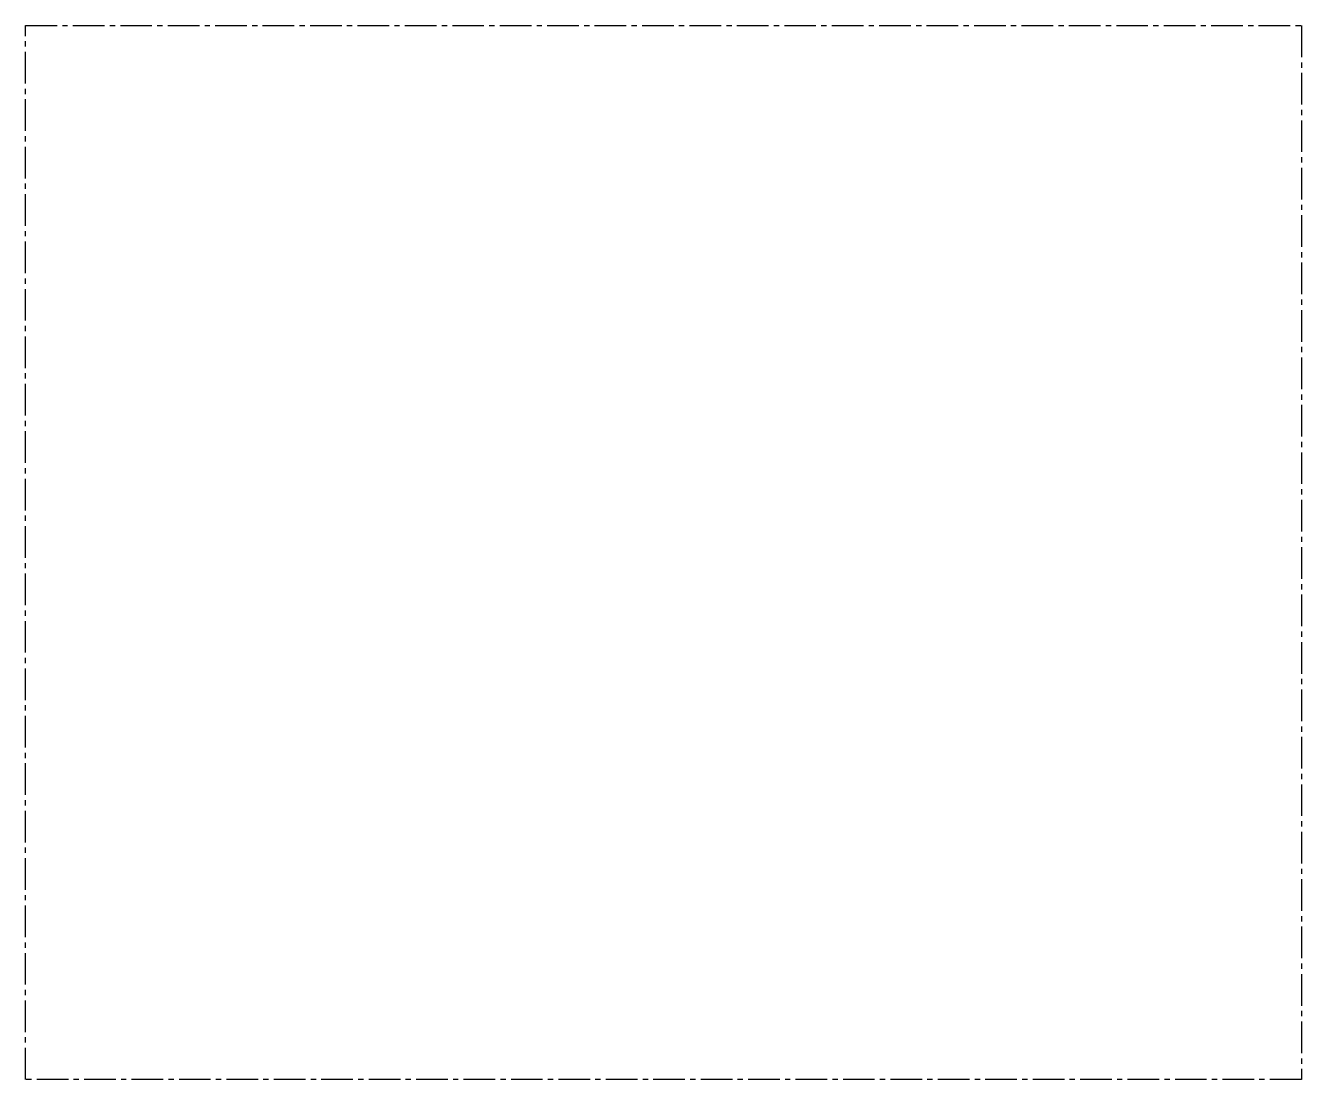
# Model space of a CAD drawing. Header units: inches. Extents: x 80.2 to 110.5, y -214.2 to -189.2.
import ezdxf

# ---------------------------------------------------------------- set-up
doc = ezdxf.new("R2010")
doc.units = ezdxf.units.IN
doc.header["$MEASUREMENT"] = 0
doc.linetypes.add('CENTER2', pattern=[1.125, 0.75, -0.125, 0.125, -0.125])
doc.layers.add('A201-Floorplan-2nd-floor', color=3, linetype='Continuous', lineweight=9)

msp = doc.modelspace()

# ---------------------------------------------------------------- linework, layer by layer
at = {"layer": 'A201-Floorplan-2nd-floor', "linetype": 'CENTER2', "lineweight": 30}
msp.add_lwpolyline([(80.213, -189.175), (110.479, -189.175), (110.479, -214.175), (80.213, -214.175)], close=True, dxfattribs=at)

doc.saveas('drawing.dxf')
